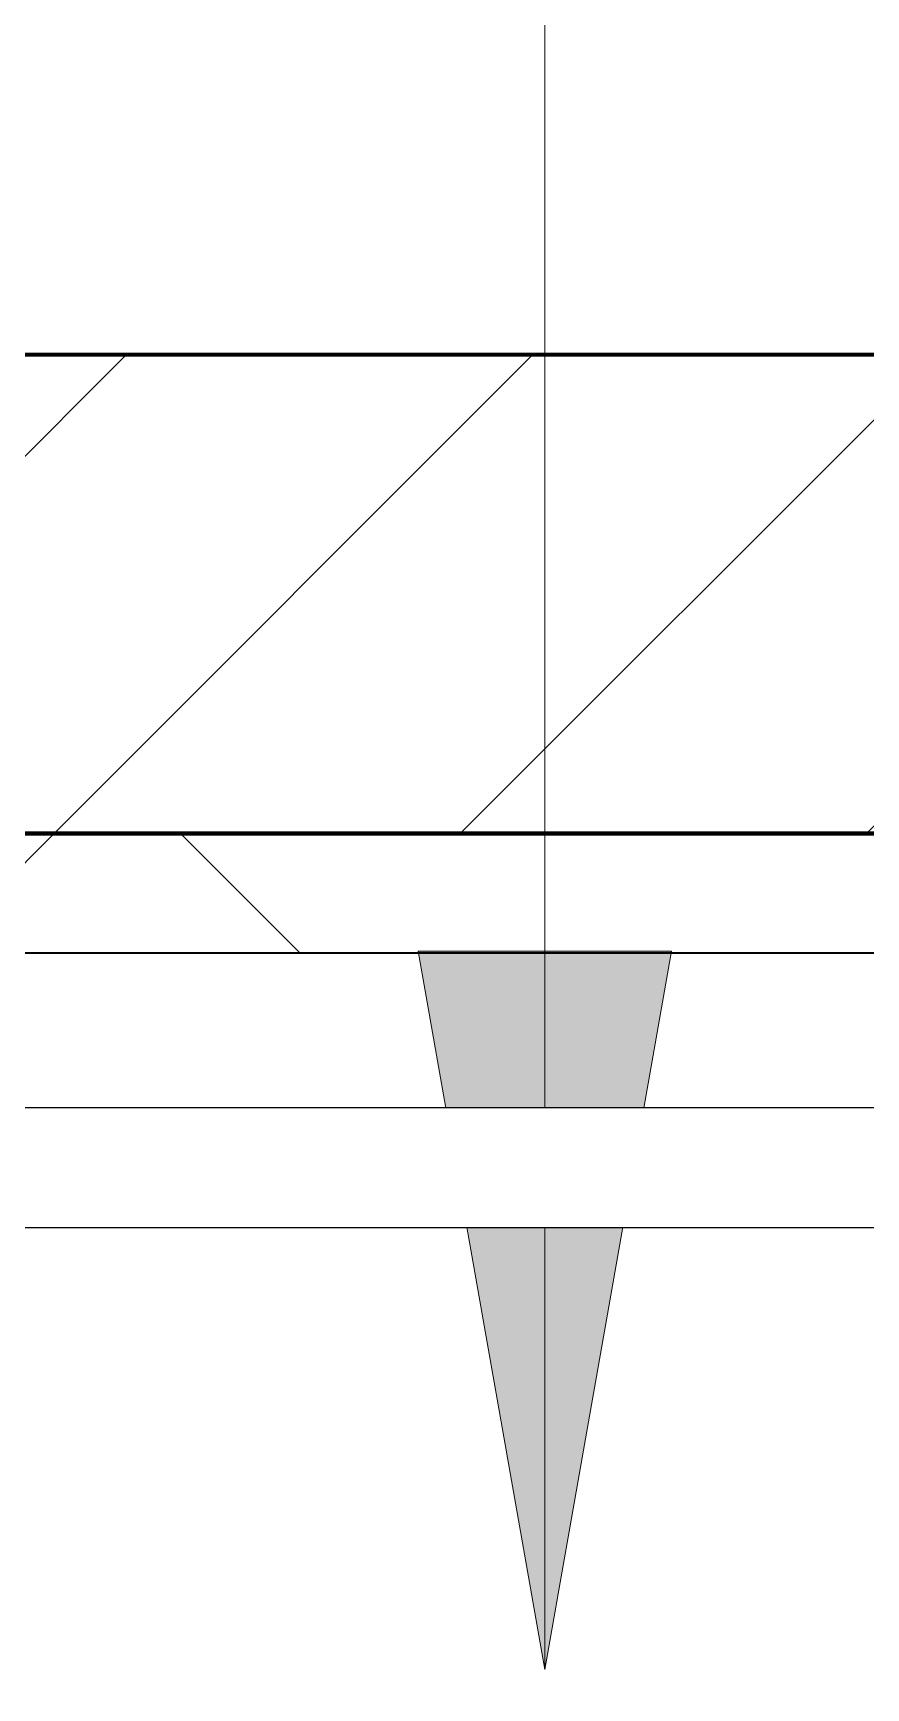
# Model space of a CAD drawing. Header units: millimetres. Extents: x -794334 to -714814, y -17806 to 22403.
# Drawn here: x -780044 to -779697, y 9587 to 10278 of the extents above; entities that cross this region are included whole.
import ezdxf
from ezdxf.xclip import XClip

# ---------------------------------------------------------------- set-up
doc = ezdxf.new("R2010")
doc.units = ezdxf.units.MM
doc.header["$XCLIPFRAME"] = 0
for name, color, linetype in [('000 - WIPEOUT', 250, 'Continuous'), ('A04_TUBE SERIES', 2, 'Continuous'), ('A11_ALU.SOLID SHEET', 2, 'Continuous')]:
    doc.layers.add(name, color=color, linetype=linetype)
for name, color, linetype, lineweight in [('A-GLAZ-CURT', 2, 'Continuous', 9), ('A-WALL', 5, 'Continuous', 35), ('A-WALL-FNSH', 2, 'Continuous', 35), ('A-WALL-PATT', 1, 'Continuous', 35), ('G-ANNO-TEXT', 3, 'Continuous', 9)]:
    doc.layers.add(name, color=color, linetype=linetype, lineweight=lineweight)

# ---------------------------------------------------------------- blocks, each defined once
blk = doc.blocks.new('PPLS-PP19_Custom Tile Pattern - Custom Tile Pattern-V115-4252-01 ENLARGED CONCOURSE LEVEL - REFLECTED CEILING PLAN - SHEET 3')
at = {"layer": 'A-GLAZ-CURT'}
for p, q in [((-300, 0), (300, 0)), ((300, 0), (-300, 0)), ((230.06, 0), (300, 0)), ((-300, -50), (300, -50)), ((300, -50), (-300, -50))]:
    blk.add_line(p, q, dxfattribs=at)
for points, knots in [([(276.87, 0), (271.11, 0), (246.49, 0), (207.11, 0), (177.41, 0), (159.34, 0), (158.33, 0), (158.3, 0)], [-262.04739, -262.04739, -262.04739, -262.04739, -244.693688, -187.987675, -143.776725, -129.632772, -123.352749, -123.352749, -123.352749, -123.352749]), ([(159.07, 0), (159.13, 0), (160.84, 0), (165.21, 0), (174.15, 0), (185.98, 0), (208.82, 0), (219.42, 0), (230.06, 0)], [-115.643202, -115.643202, -115.643202, -115.643202, -114.681583, -87.660824, -65.295536, -41.623857, -24.459831, 0, 0, 0, 0]), ([(247.1, 0), (246.76, 0), (245.04, 0), (238.34, 0), (226.56, 0), (221.1, 0), (200.27, 0), (182.99, 0), (174.27, 0), (169.67, 0), (168.99, 0)], [-9649.085549, -9649.085549, -9649.085549, -9649.085549, -9581.591397, -9406.094246, -9221.510254, -9016.44624, -8717.832359, -8253.978395, -8152.463617, -8069.855175, -8069.855175, -8069.855175, -8069.855175]), ([(215.22, 0), (214.62, 0), (210.55, 0), (203.98, 0), (187.54, 0), (175.3, 0), (169.49, 0)], [-203.825446, -203.825446, -203.825446, -203.825446, -198.527383, -184.406837, -162.427601, -142.916156, -142.916156, -142.916156, -142.916156]), ([(171.51, 0), (176.48, 0), (193.23, 0), (201.73, 0), (208.81, 0), (213.9, 0), (241.96, 0), (266.73, 0), (281.71, 0), (291.71, 0), (296.52, 0), (297.86, 0), (298.09, 0)], [-7971.819559, -7971.819559, -7971.819559, -7971.819559, -7784.112253, -7606.717214, -7289.299508, -7042.621073, -6582.165592, -6068.460911, -5766.029927, -5566.724884, -5280.360606, -5199.253518, -5199.253518, -5199.253518, -5199.253518]), ([(172.07, 0), (177.66, 0), (187.87, 0), (201.08, 0), (207.47, 0), (213.96, 0), (215.11, 0)], [-255.364076, -255.364076, -255.364076, -255.364076, -237.955587, -223.92608, -215.862851, -208.75215, -208.75215, -208.75215, -208.75215]), ([(300, 0), (288.22, 0), (262, 0), (230.43, 0), (219.94, 0), (219.02, 0)], [-12528.858583, -12528.858583, -12528.858583, -12528.858583, -11905.454923, -11162.864862, -10856.732305, -10856.732305, -10856.732305, -10856.732305]), ([(219.9, 0), (220.86, 0), (227.84, 0), (242.06, 0), (246.54, 0), (246.96, 0)], [-10670.940496, -10670.940496, -10670.940496, -10670.940496, -10511.382485, -9925.173265, -9834.877357, -9834.877357, -9834.877357, -9834.877357]), ([(284.76, 0), (284.76, 0), (285.09, 0), (287.47, 0), (293.59, 0), (297.76, 0), (300, 0)], [-4110.630118, -4110.630118, -4110.630118, -4110.630118, -4053.389046, -3959.664717, -3862.421465, -3746.95702, -3746.95702, -3746.95702, -3746.95702]), ([(297.38, 0), (295.84, 0), (291.62, 0), (285.38, 0), (284.87, 0)], [-4803.172655, -4803.172655, -4803.172655, -4803.172655, -4358.271401, -4143.037883, -4143.037883, -4143.037883, -4143.037883])]:
    blk.add_open_spline(points, degree=3, knots=knots, dxfattribs=at)
blk.add_open_spline([(300, 0), (292.32, 0), (284.63, 0), (276.95, 0)], degree=3, dxfattribs=at)
blk = doc.blocks.new('PPLS-PP19_Custom Tile Pattern - Custom Tile Pattern-V116-4252-01 ENLARGED CONCOURSE LEVEL - REFLECTED CEILING PLAN - SHEET 3')
at = {"layer": 'A-GLAZ-CURT'}
for p, q in [((-300, 0), (300, 0)), ((300, 0), (-300, 0)), ((-293.07, 0), (-275.75, 0)), ((-275.75, 0), (-293.07, 0)), ((-222.32, 0), (-205, 0)), ((-205, 0), (-222.32, 0)), ((-300, -50), (300, -50)), ((300, -50), (-300, -50))]:
    blk.add_line(p, q, dxfattribs=at)
at = {"layer": 'A-GLAZ-CURT', "flags": 128}
for points in [[(-300, 0), (-291.56, 0), (-283.3, 0), (-275.2, 0), (-267.26, 0), (-259.45, 0), (-251.77, 0), (-244.2, 0), (-236.74, 0), (-229.36, 0), (-222.06, 0), (-214.83, 0), (-207.71, 0), (-200.76, 0), (-194.02, 0), (-187.54, 0)], [(-125.17, 0), (-128.55, 0), (-134.16, 0), (-140.03, 0), (-145.5, 0), (-150.63, 0), (-155.53, 0), (-160.27, 0), (-164.95, 0), (-169.65, 0), (-174.47, 0), (-179.49, 0), (-184.81, 0), (-190.44, 0), (-196.37, 0), (-202.58, 0), (-209.04, 0), (-215.73, 0), (-222.63, 0), (-229.72, 0), (-236.97, 0), (-244.39, 0), (-251.96, 0), (-259.67, 0), (-267.51, 0), (-275.48, 0), (-283.55, 0), (-291.73, 0), (-300, 0)], [(-187.37, 0), (-181.38, 0), (-175.58, 0), (-170.25, 0), (-165.64, 0), (-162.01, 0), (-159.53, 0), (-157.46, 0), (-154.52, 0), (-149.42, 0), (-141.84, 0), (-132.81, 0), (-126.08, 0)]]:
    blk.add_lwpolyline(points, dxfattribs=at)
at = {"layer": 'A-GLAZ-CURT'}
for points, knots in [([(-300, 0), (-284.65, 0), (-236.57, 0), (-174.61, 0), (-134.67, 0), (-120.44, 0), (-119.54, 0)], [-5323.127839, -5323.127839, -5323.127839, -5323.127839, -4502.809032, -2700.551212, -1002.059161, -887.187973, -887.187973, -887.187973, -887.187973]), ([(-187.37, 0), (-195.97, 0), (-225.11, 0), (-262.56, 0), (-294.48, 0), (-300, 0)], [-15752.177303, -15752.177303, -15752.177303, -15752.177303, -15131.813646, -13729.592194, -13439.944408, -13439.944408, -13439.944408, -13439.944408]), ([(-187.34, 0), (-192.89, 0), (-210.5, 0), (-232.01, 0), (-255.22, 0), (-262.59, 0), (-264.9, 0), (-265.4, 0)], [-1715.490298, -1715.490298, -1715.490298, -1715.490298, -1400.429864, -858.079193, -543.655514, -208.940337, 0, 0, 0, 0]), ([(-258.6, 0), (-257.91, 0), (-254.26, 0), (-241.25, 0), (-225.99, 0), (-213.1, 0), (-200.75, 0), (-192.83, 0), (-187.88, 0)], [-5722.54675, -5722.54675, -5722.54675, -5722.54675, -5657.471696, -5413.335975, -5017.494783, -4832.723979, -4666.091899, -4378.324359, -4378.324359, -4378.324359, -4378.324359]), ([(-187.78, 0), (-190.99, 0), (-202.64, 0), (-216.65, 0), (-231.26, 0), (-233.46, 0), (-234, 0)], [-1593.461244, -1593.461244, -1593.461244, -1593.461244, -1422.553702, -978.033455, -846.069444, -682.911962, -682.911962, -682.911962, -682.911962]), ([(-233.49, 0), (-233.44, 0), (-232.38, 0), (-230.74, 0), (-225.3, 0), (-223.63, 0)], [-455.274641, -455.274641, -455.274641, -455.274641, -440.605512, -119.536984, 0, 0, 0, 0]), ([(-223.63, 0), (-219.39, 0), (-206.78, 0), (-194.58, 0), (-187.38, 0)], [-5463.295695, -5463.295695, -5463.295695, -5463.295695, -5161.076232, -4772.37163, -4772.37163, -4772.37163, -4772.37163]), ([(-187.37, 0), (-187.05, 0), (-180.74, 0), (-171.77, 0), (-158.7, 0), (-157.22, 0)], [-4368.591958, -4368.591958, -4368.591958, -4368.591958, -4349.945572, -4000.813434, -3840.635403, -3840.635403, -3840.635403, -3840.635403]), ([(-133.82, 0), (-135.51, 0), (-137.8, 0), (-149.31, 0), (-162.01, 0), (-174.71, 0), (-184.31, 0), (-187.37, 0)], [-2731.647847, -2731.647847, -2731.647847, -2731.647847, -2418.507304, -2308.929706, -2113.765672, -1763.376603, -1600.625989, -1600.625989, -1600.625989, -1600.625989]), ([(-119.5, 0), (-124.41, 0), (-144.69, 0), (-167.88, 0), (-186.86, 0)], [-17600.184455, -17600.184455, -17600.184455, -17600.184455, -17136.203329, -15764.469164, -15764.469164, -15764.469164, -15764.469164]), ([(-137.88, 0), (-140.56, 0), (-147.66, 0), (-147.69, 0), (-158.72, 0), (-174.02, 0), (-181.08, 0), (-186.26, 0), (-186.76, 0)], [-3187.727384, -3187.727384, -3187.727384, -3187.727384, -2919.378265, -2477.344047, -2237.412286, -2029.680487, -1755.085331, -1726.685667, -1726.685667, -1726.685667, -1726.685667]), ([(-186.42, 0), (-186.13, 0), (-180.73, 0), (-169.02, 0), (-152.12, 0), (-136.84, 0), (-127.33, 0), (-124.19, 0), (-123.43, 0), (-123.28, 0)], [-4755.090697, -4755.090697, -4755.090697, -4755.090697, -4739.070012, -4465.409639, -4149.119819, -3839.893365, -3647.167523, -3488.92562, -3439.852845, -3439.852845, -3439.852845, -3439.852845]), ([(-152.35, 0), (-151.03, 0), (-147.71, 0), (-143.57, 0), (-138.62, 0)], [-3494.978217, -3494.978217, -3494.978217, -3494.978217, -3371.022232, -3227.460399, -3227.460399, -3227.460399, -3227.460399]), ([(-119.53, 0), (-122.27, 0), (-126.61, 0), (-136.96, 0), (-147.46, 0), (-150.03, 0), (-150.57, 0)], [-5918.646803, -5918.646803, -5918.646803, -5918.646803, -5700.061948, -5508.838257, -5298.784692, -5196.16478, -5196.16478, -5196.16478, -5196.16478]), ([(-150.34, 0), (-150.07, 0), (-147.75, 0), (-142.6, 0), (-129.67, 0), (-121.16, 0), (-119.51, 0)], [-4948.728362, -4948.728362, -4948.728362, -4948.728362, -4883.323924, -4440.880425, -4054.690705, -3964.392558, -3964.392558, -3964.392558, -3964.392558]), ([(-26.75, 0), (-27.82, 0), (-36.18, 0), (-53.55, 0), (-78.2, 0), (-110.94, 0), (-130.52, 0), (-147.74, 0), (-149.07, 0)], [-8718.362214, -8718.362214, -8718.362214, -8718.362214, -8532.293389, -8073.216054, -7508.296369, -7004.680444, -6449.282163, -6277.220794, -6277.220794, -6277.220794, -6277.220794]), ([(-148.23, 0), (-146.94, 0), (-140.15, 0), (-137.28, 0), (-133.93, 0), (-128.78, 0), (-126.5, 0)], [-6162.058746, -6162.058746, -6162.058746, -6162.058746, -6017.569127, -5560.701257, -5364.112219, -5231.017328, -5231.017328, -5231.017328, -5231.017328]), ([(-86.16, 0), (-91.37, 0), (-104.13, 0), (-122.65, 0), (-139.03, 0), (-146.11, 0), (-146.95, 0)], [-1681.3698, -1681.3698, -1681.3698, -1681.3698, -1374.161226, -945.742622, -741.901385, -489.130243, -489.130243, -489.130243, -489.130243]), ([(-146.69, 0), (-146.59, 0), (-145.49, 0), (-135.69, 0), (-128.29, 0), (-125.15, 0)], [-420.34245, -420.34245, -420.34245, -420.34245, -406.956646, -290.263673, 0, 0, 0, 0]), ([(-127.41, 0), (-131.63, 0), (-133.16, 0), (-134.09, 0), (-134.15, 0)], [-8540.990293, -8540.990293, -8540.990293, -8540.990293, -8266.114998, -8246.473386, -8246.473386, -8246.473386, -8246.473386]), ([(-134.15, 0), (-133.32, 0), (-130.61, 0), (-124.28, 0), (-120.17, 0)], [-7657.439573, -7657.439573, -7657.439573, -7657.439573, -7293.749979, -6921.147306, -6921.147306, -6921.147306, -6921.147306]), ([(-120.13, 0), (-120.14, 0), (-120.24, 0), (-121.3, 0), (-129.25, 0), (-133.82, 0)], [-2933.992132, -2933.992132, -2933.992132, -2933.992132, -2920.575025, -2840.280255, -2731.647847, -2731.647847, -2731.647847, -2731.647847]), ([(-113.43, 0), (-113.44, 0), (-113.96, 0), (-119.73, 0), (-125.43, 0), (-127.03, 0), (-127.41, 0)], [-328.499627, -328.499627, -328.499627, -328.499627, -282.672656, -98.539552, -24.539552, 0, 0, 0, 0]), ([(-125.15, 0), (-124.93, 0), (-123.51, 0), (-121.48, 0), (-119.51, 0)], [-3362.7396, -3362.7396, -3362.7396, -3362.7396, -3342.215224, -3224.455491, -3224.455491, -3224.455491, -3224.455491]), ([(-122.08, 0), (-122.01, 0), (-121.69, 0), (-121.2, 0), (-120.88, 0)], [-3136.336417, -3136.336417, -3136.336417, -3136.336417, -3110.304437, -3035.164275, -3035.164275, -3035.164275, -3035.164275]), ([(-119.55, 0), (-118.84, 0), (-111.07, 0), (-92.04, 0), (-74.02, 0), (-62.74, 0), (-60.36, 0), (-59.97, 0)], [-6902.366264, -6902.366264, -6902.366264, -6902.366264, -6839.55839, -6236.997189, -5713.340575, -5140.470607, -5006.787413, -5006.787413, -5006.787413, -5006.787413]), ([(-119.5, 0), (-116.19, 0), (-109.48, 0), (-99.5, 0), (-91.46, 0)], [-885.29775, -885.29775, -885.29775, -885.29775, -460.363443, 0, 0, 0, 0]), ([(-119.5, 0), (-117.41, 0), (-106.42, 0), (-86.68, 0), (-63.44, 0), (-55.26, 0), (-52.11, 0), (-51.67, 0)], [-5103.80614, -5103.80614, -5103.80614, -5103.80614, -4994.692869, -4542.524482, -4008.285538, -3689.699207, -3641.71867, -3641.71867, -3641.71867, -3641.71867]), ([(-119.41, 0), (-116.92, 0), (-110.72, 0), (-98.9, 0), (-85.29, 0), (-71.67, 0), (-65.93, 0), (-65.07, 0)], [-3222.62545, -3222.62545, -3222.62545, -3222.62545, -3074.362186, -2902.289527, -2605.247022, -2322.099534, -2241.8264, -2241.8264, -2241.8264, -2241.8264]), ([(-72.93, 0), (-75.51, 0), (-88.21, 0), (-105.27, 0), (-119.35, 0)], [-19442.345229, -19442.345229, -19442.345229, -19442.345229, -18935.241197, -17604.717929, -17604.717929, -17604.717929, -17604.717929]), ([(-119.21, 0), (-116.17, 0), (-105.53, 0), (-90.42, 0), (-75.26, 0), (-68.41, 0), (-65.12, 0), (-63.63, 0)], [-3958.98269, -3958.98269, -3958.98269, -3958.98269, -3793.097032, -3402.597032, -3144.956779, -3050.982048, -2969.237017, -2969.237017, -2969.237017, -2969.237017]), ([(-36.33, 0), (-36.43, 0), (-37.27, 0), (-45.02, 0), (-46.13, 0), (-60.59, 0), (-81.23, 0), (-99.51, 0), (-114.02, 0), (-117.28, 0), (-118.78, 0)], [-1855.773136, -1855.773136, -1855.773136, -1855.773136, -1810.870157, -1672.078046, -1405.135169, -1060.00838, -740.068933, -229.489605, -116.330425, 0, 0, 0, 0]), ([(-117.74, 0), (-117.19, 0), (-114.78, 0), (-113.43, 0), (-113.43, 0)], [-821.249067, -821.249067, -821.249067, -821.249067, -394.672656, -330.879064, -330.879064, -330.879064, -330.879064]), ([(-52.49, 0), (-54.96, 0), (-64.17, 0), (-85.2, 0), (-107.61, 0), (-116.56, 0), (-117.56, 0)], [-3120.746453, -3120.746453, -3120.746453, -3120.746453, -2842.901703, -2193.204658, -1433.981041, -985.49888, -985.49888, -985.49888, -985.49888]), ([(-115.82, 0), (-114.96, 0), (-110.41, 0), (-96.78, 0), (-71.33, 0), (-42.53, 0), (-12.78, 0), (4.23, 0), (9.64, 0), (10.14, 0), (10.18, 0)], [-5724.064692, -5724.064692, -5724.064692, -5724.064692, -5430.283136, -5103.229623, -4799.173296, -4065.652676, -3589.737505, -3285.047089, -3066.359526, -3044.715262, -3044.715262, -3044.715262, -3044.715262]), ([(-51.62, 0), (-53.61, 0), (-60.37, 0), (-75.59, 0), (-94, 0), (-112.01, 0), (-114.94, 0), (-115.63, 0)], [-1578.37571, -1578.37571, -1578.37571, -1578.37571, -1466.981642, -1208.454564, -789.402658, -501.969187, -243.577221, -243.577221, -243.577221, -243.577221]), ([(-91.46, 0), (-90.09, 0), (-84.7, 0), (-77.43, 0), (-72.73, 0), (-72.64, 0), (-72.64, 0)], [-19832.387487, -19832.387487, -19832.387487, -19832.387487, -19753.885894, -19541.04734, -19478.625389, -19471.062469, -19471.062469, -19471.062469, -19471.062469]), ([(-63.96, 0), (-64.13, 0), (-72.5, 0), (-80.63, 0), (-86.16, 0)], [-2171.769325, -2171.769325, -2171.769325, -2171.769325, -2007.031671, -1681.3698, -1681.3698, -1681.3698, -1681.3698]), ([(-29.03, 0), (-33.97, 0), (-43.74, 0), (-56.37, 0), (-71.66, 0), (-77.83, 0), (-82.66, 0), (-83.28, 0), (-83.28, 0)], [-2680.714891, -2680.714891, -2680.714891, -2680.714891, -2413.671296, -2161.752162, -2006.592567, -1646.621388, -1424.436217, -1393.971743, -1393.971743, -1393.971743, -1393.971743]), ([(-83.28, 0), (-83.28, 0), (-82.91, 0), (-76.14, 0), (-64.83, 0), (-56.59, 0), (-51.99, 0)], [-1393.4169, -1393.4169, -1393.4169, -1393.4169, -1353.722004, -1274.333717, -1073.56893, -750.600169, -750.600169, -750.600169, -750.600169]), ([(-66.39, 0), (-66.39, 0), (-63.63, 0), (-58.36, 0), (-52.77, 0), (-51.65, 0)], [-2493.31794, -2493.31794, -2493.31794, -2493.31794, -2315.303971, -1809.437387, -1687.688487, -1687.688487, -1687.688487, -1687.688487]), ([(-51.65, 0), (-58.66, 0), (-65.77, 0), (-66.37, 0), (-66.38, 0)], [-2981.410125, -2981.410125, -2981.410125, -2981.410125, -2542.574734, -2498.224237, -2498.224237, -2498.224237, -2498.224237]), ([(-63.63, 0), (-61.49, 0), (-57.39, 0), (-54.49, 0), (-45.2, 0), (-40.79, 0), (-40.46, 0), (-40.44, 0)], [-2969.237017, -2969.237017, -2969.237017, -2969.237017, -2851.217951, -2734.127174, -2474.780881, -2410.990208, -2350.645972, -2350.645972, -2350.645972, -2350.645972]), ([(-58.83, 0), (-58.37, 0), (-57.29, 0), (-54.23, 0), (-46.33, 0), (-42.62, 0), (-41.76, 0)], [-4859.52896, -4859.52896, -4859.52896, -4859.52896, -4680.891996, -4469.85053, -4321.566175, -4270.495146, -4270.495146, -4270.495146, -4270.495146]), ([(-51.8, 0), (-51.6, 0), (-47.38, 0), (-46.01, 0), (-40.22, 0), (-36.78, 0)], [-623.068292, -623.068292, -623.068292, -623.068292, -508.377888, -260.442412, 0, 0, 0, 0]), ([(15.14, 0), (14.99, 0), (9.51, 0), (-2.9, 0), (-20.62, 0), (-32.81, 0), (-44.75, 0), (-51.25, 0), (-51.75, 0)], [-1934.732642, -1934.732642, -1934.732642, -1934.732642, -1925.670641, -1617.263037, -1290.787923, -1039.307308, -819.71621, -650.313006, -650.313006, -650.313006, -650.313006]), ([(-51.61, 0), (-50.34, 0), (-44.23, 0), (-36.49, 0), (-33.57, 0), (-29.94, 0), (-28.57, 0)], [-741.575206, -741.575206, -741.575206, -741.575206, -651.549973, -296.515819, -83.513472, 0, 0, 0, 0]), ([(-36.62, 0), (-36.62, 0), (-40.35, 0), (-43.31, 0), (-48.28, 0), (-51.57, 0)], [-4069.478503, -4069.478503, -4069.478503, -4069.478503, -3858.647035, -3538.256648, -3156.156429, -3156.156429, -3156.156429, -3156.156429]), ([(9.32, 0), (9.08, 0), (7.65, 0), (2.57, 0), (-12.23, 0), (-25.64, 0), (-38.41, 0), (-47.63, 0), (-51.36, 0)], [-2922.926651, -2922.926651, -2922.926651, -2922.926651, -2882.788014, -2720.818881, -2518.50168, -2125.455881, -1792.521578, -1583.251936, -1583.251936, -1583.251936, -1583.251936]), ([(-51.03, 0), (-44.52, 0), (-33.84, 0), (-29.82, 0), (-29.19, 0)], [-1665.482825, -1665.482825, -1665.482825, -1665.482825, -963.711516, -666.19313, -666.19313, -666.19313, -666.19313]), ([(31.18, 0), (25.97, 0), (11.99, 0), (-16.6, 0), (-38.85, 0), (-50.86, 0)], [-4496.803627, -4496.803627, -4496.803627, -4496.803627, -4222.080604, -3745.412743, -2997.869085, -2997.869085, -2997.869085, -2997.869085]), ([(-50.82, 0), (-50.17, 0), (-46.86, 0), (-30.79, 0), (-18.03, 0), (7.33, 0), (13.22, 0), (16.22, 0)], [-3611.892917, -3611.892917, -3611.892917, -3611.892917, -3546.54457, -3315.260113, -2864.387349, -2439.246196, -2143.253208, -2143.253208, -2143.253208, -2143.253208]), ([(-41.76, 0), (-39.9, 0), (-37.72, 0), (-36.92, 0), (-36.77, 0)], [-4270.495146, -4270.495146, -4270.495146, -4270.495146, -4161.040818, -4106.245333, -4106.245333, -4106.245333, -4106.245333])]:
    blk.add_open_spline(points, degree=3, knots=knots, dxfattribs=at)
for points in [[(-126.5, 0), (-124.36, 0), (-122.04, 0), (-119.65, 0)], [(-39.84, 0), (-39.08, 0), (-38.11, 0), (-37.36, 0)]]:
    blk.add_open_spline(points, degree=3, dxfattribs=at)
blk = doc.blocks.new('*U1029')
at = {"layer": 'A-GLAZ-CURT', "rotation": 180}
for name, p in [('PPLS-PP19_Custom Tile Pattern - Custom Tile Pattern-V116-4252-01 ENLARGED CONCOURSE LEVEL - REFLECTED CEILING PLAN - SHEET 3', (-1200, 6315)), ('PPLS-PP19_Custom Tile Pattern - Custom Tile Pattern-V115-4252-01 ENLARGED CONCOURSE LEVEL - REFLECTED CEILING PLAN - SHEET 3', (-600, 6315))]:
    blk.add_blockref(name, p, dxfattribs=at)
blk = doc.blocks.new('*U1630')
blk.add_lwpolyline([(-4139.52, 6315), (-75674.95, 6315), (-75674.95, 550), (-4139.52, 550)], close=True)
blk = doc.blocks.new('*U1528')
blk.add_attdef('EXTR.OVL-LENGTH_', (-25, -59.09), '', height=5)
blk.add_wipeout([(-25, 25), (25, -25), (25, 5200), (-25, 5150)]).dxf.layer = '000 - WIPEOUT'
at = {"layer": 'A04_TUBE SERIES', "color": 0}
blk.add_lwpolyline([(-25, 25), (25, -25), (25, 5200), (-25, 5150)], close=True, dxfattribs=at)
blk = doc.blocks.new('A$Cb9d11952')
at = {"layer": 'A04_TUBE SERIES', "color": 2, "rotation": 90}
blk.add_blockref('*U1528', (6787.5, 4675), dxfattribs=at)
blk = doc.blocks.new('*U1629')
at = {"layer": 'A11_ALU.SOLID SHEET'}
blk.add_blockref('A$Cb9d11952', (-39900, 1550.5), dxfattribs=at)

msp = doc.modelspace()

# ---------------------------------------------------------------- block references
at = {"layer": 'A11_ALU.SOLID SHEET'}
ref = msp.add_blockref('*U1630', (-744681.24, 3579.02), dxfattribs=at)
XClip(ref).set_block_clipping_path([(-45802.4668593339, -9620.0029952967), (23702.8690583039, 10334.9999958097)])

# ---------------------------------------------------------------- next in the draw order: hatches: boundary and pattern name
at = {"layer": 'A-WALL-PATT', "lineweight": 9}
h = msp.add_hatch(dxfattribs=at)
h.set_pattern_fill('FP_2', color=256, style=0, pattern_type=2)
h.set_pattern_definition([(45, (0, 0), (-84.852814, 84.852814), [])])
h.paths.add_polyline_path([(-745742.17, 9944.02), (-745742.17, 10144.02), (-783082.17, 10144.02), (-783082.17, 9944.02), (-747042.87, 9944.02)])
h = msp.add_hatch(dxfattribs=at)
h.set_pattern_fill('FP_5', color=256, style=0, pattern_type=2)
h.set_pattern_definition([(45, (0, 0), (-212.13203, 212.13203), []), (135, (0, 0), (-212.13203, -212.13203), [])])
h.paths.add_polyline_path([(-748821.9, 9894.02), (-748821.9, 9944.02), (-783057.37, 9944.02), (-783057.37, 9894.02), (-749214.91, 9894.02)])
at = {"layer": 'G-ANNO-TEXT'}
msp.add_hatch(color=7, dxfattribs=at).paths.add_polyline_path([(-779830.62, 9594.86), (-779777.72, 9894.86), (-779883.52, 9894.86)])

# ---------------------------------------------------------------- next in the draw order: linework, layer by layer
at = {"layer": 'A-WALL', "color": 7, "lineweight": 70}
for p, q in [((-783082.17, 10144.02), (-745742.17, 10144.02)), ((-783057.37, 9944.02), (-748821.9, 9944.02)), ((-748821.9, 9944.02), (-783057.37, 9944.02))]:
    msp.add_line(p, q, dxfattribs=at)
at = {"layer": 'A-WALL-FNSH', "color": 250}
msp.add_line((-748821.9, 9894.02), (-783057.37, 9894.02), dxfattribs=at)
at = {"layer": 'G-ANNO-TEXT', "color": 10}
for p, q in [((-779830.62, 9594.86), (-779830.62, 16487.47)), ((-779777.72, 9894.86), (-779883.52, 9894.86)), ((-779883.52, 9894.86), (-779830.62, 9594.86)), ((-779830.62, 9594.86), (-779777.72, 9894.86))]:
    msp.add_line(p, q, dxfattribs=at)

# ---------------------------------------------------------------- next in the draw order: block references
msp.add_blockref('*U1029', (-778882.37, 3579.02))

# ---------------------------------------------------------------- next in the draw order: block references
ref = msp.add_blockref('*U1629', (-744681.24, 3579.02))
XClip(ref).set_block_clipping_path([(-45802.4668593339, -9620.0029952967), (23702.8690583039, 10334.9999958097)])

doc.saveas('drawing.dxf')
